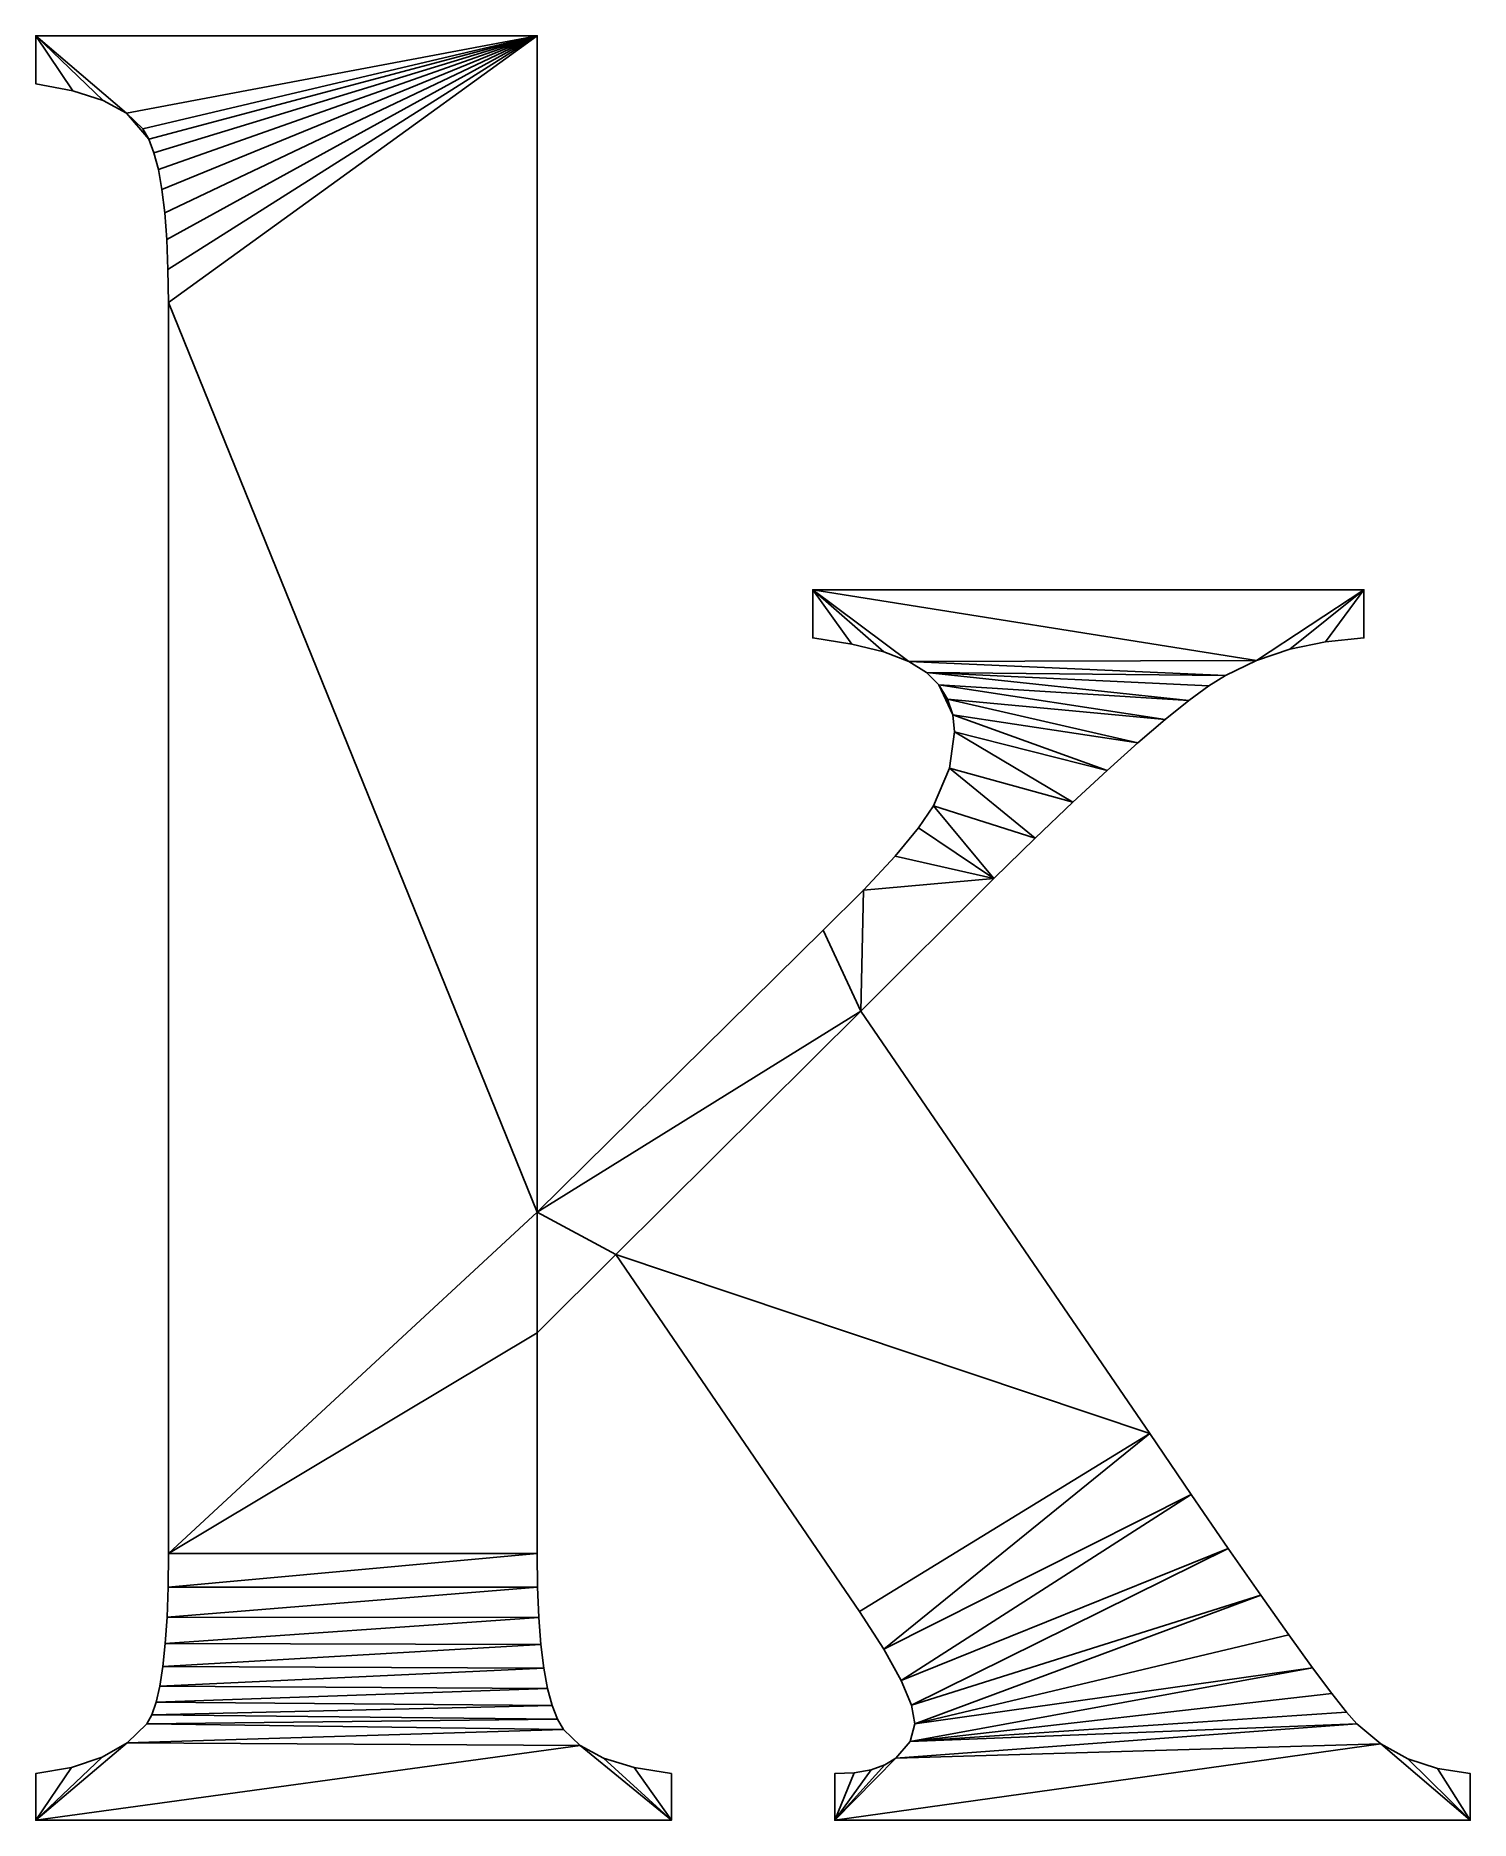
# Model space of a CAD drawing. Header units: metres. Extents: x 0.047 to 0.797, y 0 to 0.933.
import ezdxf

# ---------------------------------------------------------------- set-up
doc = ezdxf.new("R2010")
doc.units = ezdxf.units.M

msp = doc.modelspace()

# ---------------------------------------------------------------- meshes
at = {"layer": 'Armanisoft_0', "linetype": 'CONTINUOUS'}
mesh = msp.add_polyface(dxfattribs=at)
corners = [(0.115205, 0.826414), (0.308876, 0.932927), (0.115832, 0.810787), (0.11416, 0.840325), (0.112698, 0.852521), (0.110817, 0.863002), (0.108518, 0.871767), (0.105802, 0.878817), (0.102667, 0.884152), (0.094153, 0.892343), (0.046681, 0.932927), (0.081984, 0.899011), (0.06616, 0.904155), (0.046681, 0.907774), (0.11416, 0.840325, 0.229421), (0.115205, 0.826414, 0.229421), (0.308876, 0.932927, 0.229421), (0.112698, 0.852521, 0.229421), (0.110817, 0.863002, 0.229421), (0.108518, 0.871767, 0.229421), (0.105802, 0.878817, 0.229421), (0.102667, 0.884152, 0.229421), (0.094153, 0.892343, 0.229421), (0.046681, 0.932927, 0.229421), (0.081984, 0.899011, 0.229421), (0.06616, 0.904155, 0.229421), (0.046681, 0.907774, 0.229421), (0.115832, 0.810787), (0.116041, 0.793445), (0.116041, 0.793445, 0.229421), (0.115832, 0.810787, 0.229421), (0.115205, 0.826414), (0.115205, 0.826414, 0.229421), (0.11416, 0.840325), (0.11416, 0.840325, 0.229421), (0.112698, 0.852521), (0.112698, 0.852521, 0.229421), (0.110817, 0.863002), (0.110817, 0.863002, 0.229421), (0.108518, 0.871767), (0.108518, 0.871767, 0.229421), (0.105802, 0.878817), (0.105802, 0.878817, 0.229421), (0.102667, 0.884152), (0.102667, 0.884152, 0.229421), (0.094153, 0.892343), (0.094153, 0.892343, 0.229421), (0.081984, 0.899011), (0.081984, 0.899011, 0.229421), (0.06616, 0.904155), (0.06616, 0.904155, 0.229421), (0.046681, 0.907774), (0.046681, 0.907774, 0.229421), (0.046681, 0.932927), (0.046681, 0.932927, 0.229421), (0.308876, 0.932927), (0.308876, 0.932927, 0.229421)]
mesh.append_faces([[corners[k] for k in face] for face in [(0, 1, 2), (3, 1, 0), (4, 1, 3), (5, 1, 4), (6, 1, 5), (7, 1, 6), (8, 1, 7), (9, 1, 8), (9, 8, 7), (10, 1, 9), (10, 9, 11), (10, 11, 12), (10, 12, 13), (14, 15, 16), (17, 14, 16), (18, 17, 16), (19, 18, 16), (20, 19, 16), (21, 20, 16), (22, 21, 16), (22, 20, 21), (23, 22, 16), (23, 24, 22), (23, 25, 24), (23, 26, 25), (27, 28, 29, 30), (31, 27, 30, 32), (33, 31, 32, 34), (35, 33, 34, 36), (37, 35, 36, 38), (39, 37, 38, 40), (41, 39, 40, 42), (43, 41, 42, 44), (45, 43, 44, 46), (47, 45, 46, 48), (49, 47, 48, 50), (51, 49, 50, 52), (53, 51, 52, 54), (55, 53, 54, 56)]])
mesh = msp.add_polyface(dxfattribs=at)
corners = [(0.452923, 0.643293), (0.503142, 0.605832), (0.490153, 0.610762), (0.473413, 0.614865), (0.452923, 0.61814), (0.721063, 0.616109), (0.741049, 0.643293), (0.741049, 0.61814), (0.70235, 0.61216), (0.684909, 0.606294), (0.668742, 0.59851), (0.51238, 0.600074), (0.660054, 0.593028), (0.115832, 0.810787), (0.308876, 0.932927), (0.116041, 0.793445), (0.308876, 0.317968), (0.452923, 0.643293, 0.229421), (0.490153, 0.610762, 0.229421), (0.503142, 0.605832, 0.229421), (0.473413, 0.614865, 0.229421), (0.452923, 0.61814, 0.229421), (0.721063, 0.616109, 0.229421), (0.741049, 0.61814, 0.229421), (0.741049, 0.643293, 0.229421), (0.70235, 0.61216, 0.229421), (0.684909, 0.606294, 0.229421), (0.668742, 0.59851, 0.229421), (0.51238, 0.600074, 0.229421), (0.660054, 0.593028, 0.229421), (0.115832, 0.810787, 0.229421), (0.116041, 0.793445, 0.229421), (0.308876, 0.932927, 0.229421), (0.115205, 0.826414, 0.229421), (0.308876, 0.317968, 0.229421), (0.308876, 0.317968), (0.308876, 0.932927), (0.308876, 0.932927, 0.229421), (0.308876, 0.317968, 0.229421), (0.503142, 0.605832), (0.51238, 0.600074), (0.51238, 0.600074, 0.229421), (0.503142, 0.605832, 0.229421), (0.490153, 0.610762), (0.490153, 0.610762, 0.229421), (0.473413, 0.614865), (0.473413, 0.614865, 0.229421), (0.452923, 0.61814), (0.452923, 0.61814, 0.229421), (0.452923, 0.643293), (0.452923, 0.643293, 0.229421), (0.741049, 0.643293), (0.741049, 0.643293, 0.229421), (0.741049, 0.61814), (0.741049, 0.61814, 0.229421), (0.721063, 0.616109), (0.721063, 0.616109, 0.229421), (0.70235, 0.61216), (0.70235, 0.61216, 0.229421), (0.684909, 0.606294), (0.684909, 0.606294, 0.229421), (0.668742, 0.59851), (0.668742, 0.59851, 0.229421)]
mesh.append_faces([[corners[k] for k in face] for face in [(0, 1, 2), (0, 2, 3), (0, 3, 4), (5, 6, 7), (8, 6, 5), (9, 1, 0), (9, 0, 6), (9, 6, 8), (10, 11, 1), (10, 1, 9), (12, 11, 10), (13, 14, 15), (14, 16, 15), (17, 18, 19), (17, 20, 18), (17, 21, 20), (22, 23, 24), (25, 22, 24), (26, 17, 19), (26, 24, 17), (26, 25, 24), (27, 19, 28), (27, 26, 19), (29, 27, 28), (30, 31, 32), (33, 30, 32), (32, 31, 34), (35, 36, 37, 38), (39, 40, 41, 42), (43, 39, 42, 44), (45, 43, 44, 46), (47, 45, 46, 48), (49, 47, 48, 50), (51, 49, 50, 52), (53, 51, 52, 54), (55, 53, 54, 56), (57, 55, 56, 58), (59, 57, 58, 60), (61, 59, 60, 62)]])
mesh = msp.add_polyface(dxfattribs=at)
corners = [(0.518823, 0.5935), (0.523425, 0.586121), (0.526186, 0.577937), (0.5476, 0.492378), (0.479445, 0.486292), (0.496082, 0.504078), (0.508279, 0.518765), (0.516035, 0.530353), (0.477974, 0.423018), (0.308876, 0.317968), (0.458368, 0.465407), (0.350043, 0.295841), (0.629201, 0.202153), (0.477423, 0.109095), (0.308876, 0.254823), (0.116041, 0.139482), (0.116041, 0.793445), (0.518823, 0.5935, 0.229421), (0.526186, 0.577937, 0.229421), (0.523425, 0.586121, 0.229421), (0.5476, 0.492378, 0.229421), (0.496082, 0.504078, 0.229421), (0.479445, 0.486292, 0.229421), (0.508279, 0.518765, 0.229421), (0.477974, 0.423018, 0.229421), (0.458368, 0.465407, 0.229421), (0.308876, 0.317968, 0.229421), (0.350043, 0.295841, 0.229421), (0.629201, 0.202153, 0.229421), (0.477423, 0.109095, 0.229421), (0.308876, 0.254823, 0.229421), (0.116041, 0.139482, 0.229421), (0.116041, 0.793445, 0.229421), (0.458368, 0.465407), (0.308876, 0.317968), (0.308876, 0.317968, 0.229421), (0.458368, 0.465407, 0.229421), (0.479445, 0.486292), (0.479445, 0.486292, 0.229421), (0.496082, 0.504078), (0.496082, 0.504078, 0.229421), (0.508279, 0.518765), (0.508279, 0.518765, 0.229421), (0.516035, 0.530353), (0.516035, 0.530353, 0.229421), (0.524338, 0.55004), (0.524338, 0.55004, 0.229421), (0.518823, 0.5935), (0.523425, 0.586121), (0.523425, 0.586121, 0.229421), (0.518823, 0.5935, 0.229421), (0.51238, 0.600074), (0.51238, 0.600074, 0.229421), (0.477974, 0.423018), (0.5476, 0.492378), (0.5476, 0.492378, 0.229421), (0.477974, 0.423018, 0.229421), (0.350043, 0.295841), (0.477423, 0.109095), (0.477423, 0.109095, 0.229421), (0.350043, 0.295841, 0.229421), (0.308876, 0.254823), (0.308876, 0.254823, 0.229421), (0.308876, 0.139482), (0.308876, 0.139482, 0.229421), (0.116041, 0.793445), (0.116041, 0.139482), (0.116041, 0.139482, 0.229421), (0.116041, 0.793445, 0.229421)]
mesh.append_faces([[corners[k] for k in face] for face in [(0, 1, 2), (3, 4, 5), (3, 5, 6), (3, 6, 7), (8, 9, 10), (8, 10, 4), (8, 4, 3), (11, 9, 8), (11, 8, 12), (11, 12, 13), (14, 9, 11), (15, 9, 14), (16, 9, 15), (17, 18, 19), (20, 21, 22), (20, 23, 21), (24, 25, 26), (24, 22, 25), (24, 20, 22), (27, 24, 26), (27, 28, 24), (27, 29, 28), (30, 27, 26), (31, 30, 26), (32, 31, 26), (33, 34, 35, 36), (37, 33, 36, 38), (39, 37, 38, 40), (41, 39, 40, 42), (43, 41, 42, 44), (45, 43, 44, 46), (47, 48, 49, 50), (51, 47, 50, 52), (53, 54, 55, 56), (57, 58, 59, 60), (61, 57, 60, 62), (63, 61, 62, 64), (65, 66, 67, 68)]])
mesh = msp.add_polyface(dxfattribs=at)
corners = [(0.649522, 0.585321), (0.518823, 0.5935), (0.51238, 0.600074), (0.660054, 0.593028), (0.637145, 0.57539), (0.523425, 0.586121), (0.622925, 0.563236), (0.526186, 0.577937), (0.60686, 0.548857), (0.527106, 0.568949), (0.588951, 0.532255), (0.524338, 0.55004), (0.569197, 0.513428), (0.516035, 0.530353), (0.5476, 0.492378), (0.649522, 0.585321, 0.229421), (0.51238, 0.600074, 0.229421), (0.518823, 0.5935, 0.229421), (0.660054, 0.593028, 0.229421), (0.637145, 0.57539, 0.229421), (0.523425, 0.586121, 0.229421), (0.622925, 0.563236, 0.229421), (0.526186, 0.577937, 0.229421), (0.60686, 0.548857, 0.229421), (0.527106, 0.568949, 0.229421), (0.588951, 0.532255, 0.229421), (0.524338, 0.55004, 0.229421), (0.569197, 0.513428, 0.229421), (0.516035, 0.530353, 0.229421), (0.5476, 0.492378, 0.229421), (0.508279, 0.518765, 0.229421), (0.527106, 0.568949), (0.524338, 0.55004), (0.524338, 0.55004, 0.229421), (0.527106, 0.568949, 0.229421), (0.526186, 0.577937), (0.526186, 0.577937, 0.229421), (0.523425, 0.586121), (0.523425, 0.586121, 0.229421), (0.660054, 0.593028), (0.668742, 0.59851), (0.668742, 0.59851, 0.229421), (0.660054, 0.593028, 0.229421), (0.649522, 0.585321), (0.649522, 0.585321, 0.229421), (0.637145, 0.57539), (0.637145, 0.57539, 0.229421), (0.622925, 0.563236), (0.622925, 0.563236, 0.229421), (0.60686, 0.548857), (0.60686, 0.548857, 0.229421), (0.588951, 0.532255), (0.588951, 0.532255, 0.229421), (0.569197, 0.513428), (0.569197, 0.513428, 0.229421), (0.5476, 0.492378), (0.5476, 0.492378, 0.229421), (0.629201, 0.202153), (0.477974, 0.423018), (0.477974, 0.423018, 0.229421), (0.629201, 0.202153, 0.229421)]
mesh.append_faces([[corners[k] for k in face] for face in [(0, 1, 2), (0, 2, 3), (4, 5, 1), (4, 1, 0), (6, 7, 5), (6, 5, 4), (8, 9, 7), (8, 7, 6), (10, 11, 9), (10, 9, 8), (12, 13, 11), (12, 11, 10), (14, 13, 12), (15, 16, 17), (15, 18, 16), (19, 17, 20), (19, 15, 17), (21, 20, 22), (21, 19, 20), (23, 22, 24), (23, 21, 22), (25, 24, 26), (25, 23, 24), (27, 26, 28), (27, 25, 26), (29, 28, 30), (29, 27, 28), (31, 32, 33, 34), (35, 31, 34, 36), (37, 35, 36, 38), (39, 40, 41, 42), (43, 39, 42, 44), (45, 43, 44, 46), (47, 45, 46, 48), (49, 47, 48, 50), (51, 49, 50, 52), (53, 51, 52, 54), (55, 53, 54, 56), (57, 58, 59, 60)]])
mesh = msp.add_polyface(dxfattribs=at)
corners = [(0.378998, 0), (0.331291, 0.03911), (0.343581, 0.032511), (0.359483, 0.027605), (0.046681, 0), (0.094513, 0.040576), (0.322615, 0.0474), (0.104733, 0.050484), (0.319395, 0.052837), (0.107383, 0.055198), (0.316605, 0.060008), (0.10968, 0.061743), (0.314243, 0.068915), (0.111624, 0.07012), (0.312311, 0.079557), (0.113214, 0.080328), (0.310808, 0.091935), (0.114451, 0.092369), (0.309735, 0.106049), (0.115334, 0.106241), (0.309091, 0.121897), (0.115864, 0.121946), (0.308876, 0.139482), (0.116041, 0.139482), (0.308876, 0.254823), (0.378998, 0, 0.229421), (0.343581, 0.032511, 0.229421), (0.331291, 0.03911, 0.229421), (0.359483, 0.027605, 0.229421), (0.046681, 0, 0.229421), (0.094513, 0.040576, 0.229421), (0.322615, 0.0474, 0.229421), (0.104733, 0.050484, 0.229421), (0.319395, 0.052837, 0.229421), (0.107383, 0.055198, 0.229421), (0.316605, 0.060008, 0.229421), (0.10968, 0.061743, 0.229421), (0.314243, 0.068915, 0.229421), (0.111624, 0.07012, 0.229421), (0.312311, 0.079557, 0.229421), (0.113214, 0.080328, 0.229421), (0.310808, 0.091935, 0.229421), (0.114451, 0.092369, 0.229421), (0.309735, 0.106049, 0.229421), (0.115334, 0.106241, 0.229421), (0.309091, 0.121897, 0.229421), (0.115864, 0.121946, 0.229421), (0.308876, 0.139482, 0.229421), (0.116041, 0.139482, 0.229421), (0.308876, 0.254823, 0.229421), (0.309091, 0.121897), (0.308876, 0.139482), (0.308876, 0.139482, 0.229421), (0.309091, 0.121897, 0.229421), (0.309735, 0.106049), (0.309735, 0.106049, 0.229421), (0.310808, 0.091935), (0.310808, 0.091935, 0.229421), (0.312311, 0.079557), (0.312311, 0.079557, 0.229421), (0.314243, 0.068915), (0.314243, 0.068915, 0.229421), (0.316605, 0.060008), (0.316605, 0.060008, 0.229421), (0.319395, 0.052837), (0.319395, 0.052837, 0.229421), (0.322615, 0.0474), (0.322615, 0.0474, 0.229421), (0.331291, 0.03911), (0.331291, 0.03911, 0.229421), (0.343581, 0.032511), (0.343581, 0.032511, 0.229421), (0.359483, 0.027605), (0.359483, 0.027605, 0.229421), (0.046681, 0), (0.378998, 0), (0.378998, 0, 0.229421), (0.046681, 0, 0.229421)]
mesh.append_faces([[corners[k] for k in face] for face in [(0, 1, 2), (0, 2, 3), (4, 1, 0), (5, 6, 1), (7, 8, 6), (9, 10, 8), (11, 12, 10), (13, 14, 12), (15, 16, 14), (17, 18, 16), (19, 20, 18), (21, 22, 20), (23, 24, 22), (25, 26, 27), (25, 28, 26), (29, 25, 27), (30, 27, 31), (32, 31, 33), (34, 33, 35), (36, 35, 37), (38, 37, 39), (40, 39, 41), (42, 41, 43), (44, 43, 45), (46, 45, 47), (48, 47, 49), (48, 46, 47), (50, 51, 52, 53), (54, 50, 53, 55), (56, 54, 55, 57), (58, 56, 57, 59), (60, 58, 59, 61), (62, 60, 61, 63), (64, 62, 63, 65), (66, 64, 65, 67), (68, 66, 67, 69), (70, 68, 69, 71), (72, 70, 71, 73), (74, 75, 76, 77)]])
mesh = msp.add_polyface(dxfattribs=at)
corners = [(0.474656, 0.024901), (0.464388, 0), (0.464388, 0.02439), (0.483413, 0.026435), (0.490658, 0.028991), (0.496392, 0.032569), (0.749916, 0.040047), (0.503858, 0.041137), (0.73741, 0.050492), (0.506347, 0.050484), (0.714197, 0.079775), (0.50454, 0.060112), (0.687145, 0.11769), (0.499116, 0.073089), (0.670146, 0.142166), (0.490077, 0.089417), (0.629201, 0.202153), (0.650831, 0.17032), (0.477423, 0.109095), (0.378998, 0), (0.359483, 0.027605), (0.378998, 0.02439), (0.474656, 0.024901, 0.229421), (0.464388, 0.02439, 0.229421), (0.464388, 0, 0.229421), (0.483413, 0.026435, 0.229421), (0.490658, 0.028991, 0.229421), (0.496392, 0.032569, 0.229421), (0.749916, 0.040047, 0.229421), (0.503858, 0.041137, 0.229421), (0.73741, 0.050492, 0.229421), (0.506347, 0.050484, 0.229421), (0.714197, 0.079775, 0.229421), (0.50454, 0.060112, 0.229421), (0.687145, 0.11769, 0.229421), (0.499116, 0.073089, 0.229421), (0.670146, 0.142166, 0.229421), (0.490077, 0.089417, 0.229421), (0.650831, 0.17032, 0.229421), (0.477423, 0.109095, 0.229421), (0.629201, 0.202153, 0.229421), (0.378998, 0, 0.229421), (0.378998, 0.02439, 0.229421), (0.359483, 0.027605, 0.229421), (0.464388, 0.02439), (0.464388, 0), (0.464388, 0, 0.229421), (0.464388, 0.02439, 0.229421), (0.474656, 0.024901), (0.474656, 0.024901, 0.229421), (0.483413, 0.026435), (0.483413, 0.026435, 0.229421), (0.490658, 0.028991), (0.490658, 0.028991, 0.229421), (0.496392, 0.032569), (0.496392, 0.032569, 0.229421), (0.503858, 0.041137), (0.503858, 0.041137, 0.229421), (0.506347, 0.050484), (0.506347, 0.050484, 0.229421), (0.50454, 0.060112), (0.50454, 0.060112, 0.229421), (0.499116, 0.073089), (0.499116, 0.073089, 0.229421), (0.490077, 0.089417), (0.490077, 0.089417, 0.229421), (0.477423, 0.109095), (0.477423, 0.109095, 0.229421), (0.378998, 0.02439), (0.359483, 0.027605), (0.359483, 0.027605, 0.229421), (0.378998, 0.02439, 0.229421), (0.378998, 0), (0.378998, 0, 0.229421)]
mesh.append_faces([[corners[k] for k in face] for face in [(0, 1, 2), (3, 1, 0), (4, 1, 3), (5, 6, 1), (5, 1, 4), (7, 8, 5), (9, 10, 7), (11, 12, 9), (13, 14, 11), (15, 16, 17), (15, 17, 13), (18, 16, 15), (19, 20, 21), (22, 23, 24), (25, 22, 24), (26, 25, 24), (27, 24, 28), (27, 26, 24), (29, 27, 30), (31, 29, 32), (33, 31, 34), (35, 33, 36), (37, 35, 38), (39, 37, 40), (41, 42, 43), (44, 45, 46, 47), (48, 44, 47, 49), (50, 48, 49, 51), (52, 50, 51, 53), (54, 52, 53, 55), (56, 54, 55, 57), (58, 56, 57, 59), (60, 58, 59, 61), (62, 60, 61, 63), (64, 62, 63, 65), (66, 64, 65, 67), (68, 69, 70, 71), (72, 68, 71, 73)]])
mesh = msp.add_polyface(dxfattribs=at)
corners = [(0.796681, 0), (0.749916, 0.040047), (0.763963, 0.032215), (0.779552, 0.026996), (0.796681, 0.02439), (0.464388, 0), (0.496392, 0.032569), (0.73741, 0.050492), (0.503858, 0.041137), (0.714197, 0.079775), (0.72425, 0.066335), (0.731988, 0.056574), (0.506347, 0.050484), (0.687145, 0.11769), (0.701829, 0.096893), (0.50454, 0.060112), (0.670146, 0.142166), (0.499116, 0.073089), (0.650831, 0.17032), (0.796681, 0, 0.229421), (0.763963, 0.032215, 0.229421), (0.749916, 0.040047, 0.229421), (0.779552, 0.026996, 0.229421), (0.796681, 0.02439, 0.229421), (0.464388, 0, 0.229421), (0.496392, 0.032569, 0.229421), (0.73741, 0.050492, 0.229421), (0.503858, 0.041137, 0.229421), (0.72425, 0.066335, 0.229421), (0.714197, 0.079775, 0.229421), (0.731988, 0.056574, 0.229421), (0.506347, 0.050484, 0.229421), (0.701829, 0.096893, 0.229421), (0.687145, 0.11769, 0.229421), (0.50454, 0.060112, 0.229421), (0.670146, 0.142166, 0.229421), (0.499116, 0.073089, 0.229421), (0.650831, 0.17032, 0.229421), (0.490077, 0.089417, 0.229421), (0.629201, 0.202153, 0.229421), (0.650831, 0.17032), (0.629201, 0.202153), (0.629201, 0.202153, 0.229421), (0.650831, 0.17032, 0.229421), (0.670146, 0.142166), (0.670146, 0.142166, 0.229421), (0.687145, 0.11769), (0.687145, 0.11769, 0.229421), (0.701829, 0.096893), (0.701829, 0.096893, 0.229421), (0.714197, 0.079775), (0.714197, 0.079775, 0.229421), (0.72425, 0.066335), (0.72425, 0.066335, 0.229421), (0.731988, 0.056574), (0.731988, 0.056574, 0.229421), (0.73741, 0.050492), (0.73741, 0.050492, 0.229421), (0.749916, 0.040047), (0.749916, 0.040047, 0.229421), (0.763963, 0.032215), (0.763963, 0.032215, 0.229421), (0.779552, 0.026996), (0.779552, 0.026996, 0.229421), (0.796681, 0.02439), (0.796681, 0.02439, 0.229421), (0.796681, 0), (0.796681, 0, 0.229421), (0.464388, 0), (0.464388, 0, 0.229421)]
mesh.append_faces([[corners[k] for k in face] for face in [(0, 1, 2), (0, 2, 3), (0, 3, 4), (5, 1, 0), (6, 7, 1), (8, 9, 10), (8, 10, 11), (8, 11, 7), (12, 13, 14), (12, 14, 9), (15, 16, 13), (17, 18, 16), (19, 20, 21), (19, 22, 20), (19, 23, 22), (24, 19, 21), (25, 21, 26), (27, 28, 29), (27, 30, 28), (27, 26, 30), (31, 32, 33), (31, 29, 32), (34, 33, 35), (36, 35, 37), (38, 37, 39), (40, 41, 42, 43), (44, 40, 43, 45), (46, 44, 45, 47), (48, 46, 47, 49), (50, 48, 49, 51), (52, 50, 51, 53), (54, 52, 53, 55), (56, 54, 55, 57), (58, 56, 57, 59), (60, 58, 59, 61), (62, 60, 61, 63), (64, 62, 63, 65), (66, 64, 65, 67), (68, 66, 67, 69)]])
mesh = msp.add_polyface(dxfattribs=at)
corners = [(0.065487, 0.027529), (0.046681, 0), (0.046681, 0.02439), (0.081431, 0.032925), (0.094513, 0.040576), (0.331291, 0.03911), (0.104733, 0.050484), (0.322615, 0.0474), (0.107383, 0.055198), (0.319395, 0.052837), (0.10968, 0.061743), (0.316605, 0.060008), (0.111624, 0.07012), (0.314243, 0.068915), (0.113214, 0.080328), (0.312311, 0.079557), (0.114451, 0.092369), (0.310808, 0.091935), (0.115334, 0.106241), (0.309735, 0.106049), (0.115864, 0.121946), (0.309091, 0.121897), (0.116041, 0.139482), (0.308876, 0.139482), (0.065487, 0.027529, 0.229421), (0.046681, 0.02439, 0.229421), (0.046681, 0, 0.229421), (0.081431, 0.032925, 0.229421), (0.094513, 0.040576, 0.229421), (0.331291, 0.03911, 0.229421), (0.104733, 0.050484, 0.229421), (0.322615, 0.0474, 0.229421), (0.107383, 0.055198, 0.229421), (0.319395, 0.052837, 0.229421), (0.10968, 0.061743, 0.229421), (0.316605, 0.060008, 0.229421), (0.111624, 0.07012, 0.229421), (0.314243, 0.068915, 0.229421), (0.113214, 0.080328, 0.229421), (0.312311, 0.079557, 0.229421), (0.114451, 0.092369, 0.229421), (0.310808, 0.091935, 0.229421), (0.115334, 0.106241, 0.229421), (0.309735, 0.106049, 0.229421), (0.115864, 0.121946, 0.229421), (0.309091, 0.121897, 0.229421), (0.046681, 0.02439), (0.046681, 0), (0.046681, 0, 0.229421), (0.046681, 0.02439, 0.229421), (0.065487, 0.027529), (0.065487, 0.027529, 0.229421), (0.081431, 0.032925), (0.081431, 0.032925, 0.229421), (0.094513, 0.040576), (0.094513, 0.040576, 0.229421), (0.104733, 0.050484), (0.104733, 0.050484, 0.229421), (0.107383, 0.055198), (0.107383, 0.055198, 0.229421), (0.10968, 0.061743), (0.10968, 0.061743, 0.229421), (0.111624, 0.07012), (0.111624, 0.07012, 0.229421), (0.113214, 0.080328), (0.113214, 0.080328, 0.229421), (0.114451, 0.092369), (0.114451, 0.092369, 0.229421), (0.115334, 0.106241), (0.115334, 0.106241, 0.229421), (0.115864, 0.121946), (0.115864, 0.121946, 0.229421), (0.116041, 0.139482), (0.116041, 0.139482, 0.229421)]
mesh.append_faces([[corners[k] for k in face] for face in [(0, 1, 2), (3, 1, 0), (4, 5, 1), (4, 1, 3), (6, 7, 4), (8, 9, 6), (10, 11, 8), (12, 13, 10), (14, 15, 12), (16, 17, 14), (18, 19, 16), (20, 21, 18), (22, 23, 20), (24, 25, 26), (27, 24, 26), (28, 26, 29), (28, 27, 26), (30, 28, 31), (32, 30, 33), (34, 32, 35), (36, 34, 37), (38, 36, 39), (40, 38, 41), (42, 40, 43), (44, 42, 45), (46, 47, 48, 49), (50, 46, 49, 51), (52, 50, 51, 53), (54, 52, 53, 55), (56, 54, 55, 57), (58, 56, 57, 59), (60, 58, 59, 61), (62, 60, 61, 63), (64, 62, 63, 65), (66, 64, 65, 67), (68, 66, 67, 69), (70, 68, 69, 71), (72, 70, 71, 73)]])

doc.saveas('drawing.dxf')
